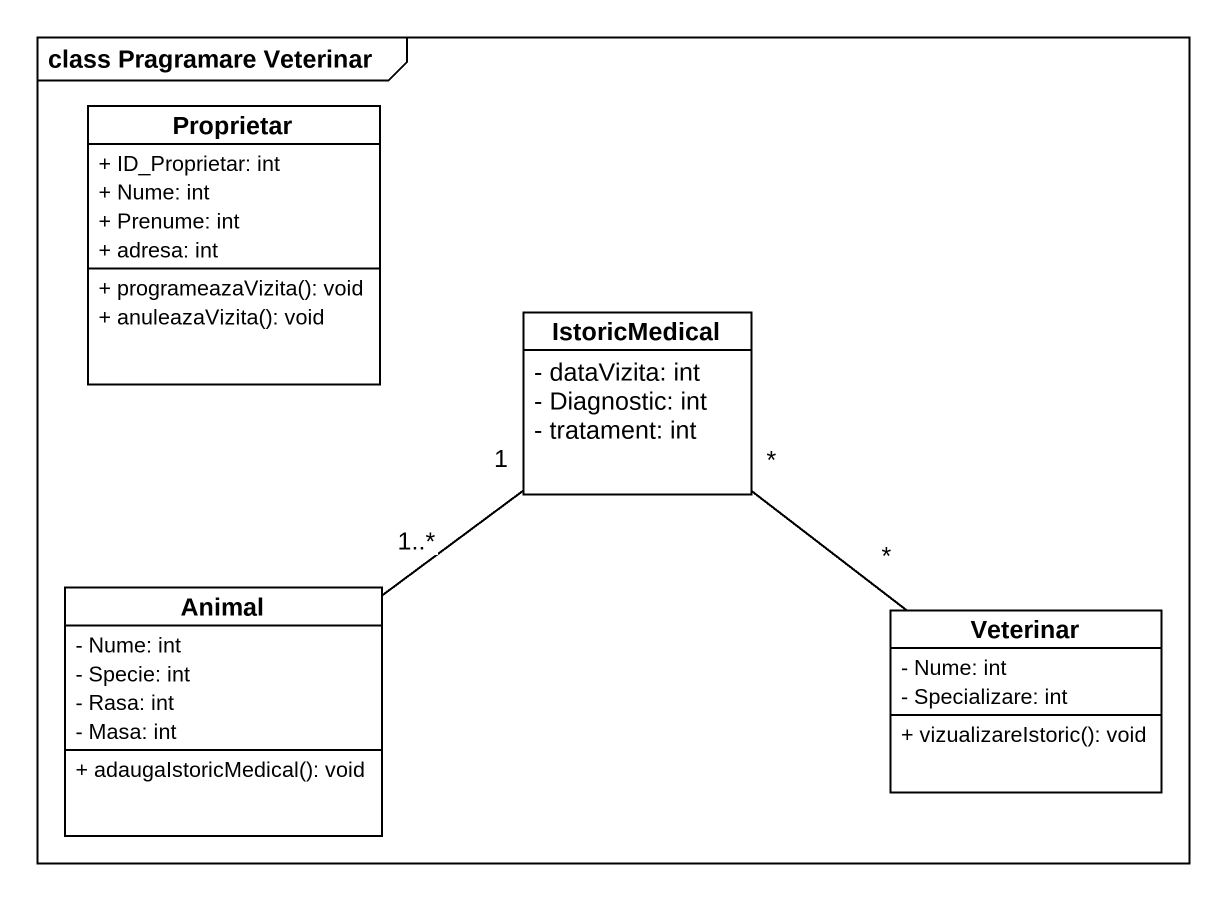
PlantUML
@startuml
mainframe class Pragramare Veterinar
hide circle
hide empty members
skinparam classAttributeIconSize 0
class Proprietar {
  + ID_Proprietar: int
  + Nume: int
  + Prenume: int
  + adresa: int
  + programeazaVizita(): void
  + anuleazaVizita(): void
}
class IstoricMedical {
  - dataVizita: int
  - Diagnostic: int
  - tratament: int
}
class Animal {
  - Nume: int
  - Specie: int
  - Rasa: int
  - Masa: int
  + adaugaIstoricMedical(): void
}
class Veterinar {
  - Nume: int
  - Specializare: int
  + vizualizareIstoric(): void
}
IstoricMedical "*" -- "*" Veterinar
Animal "1..*" -up- "1" IstoricMedical
@enduml
